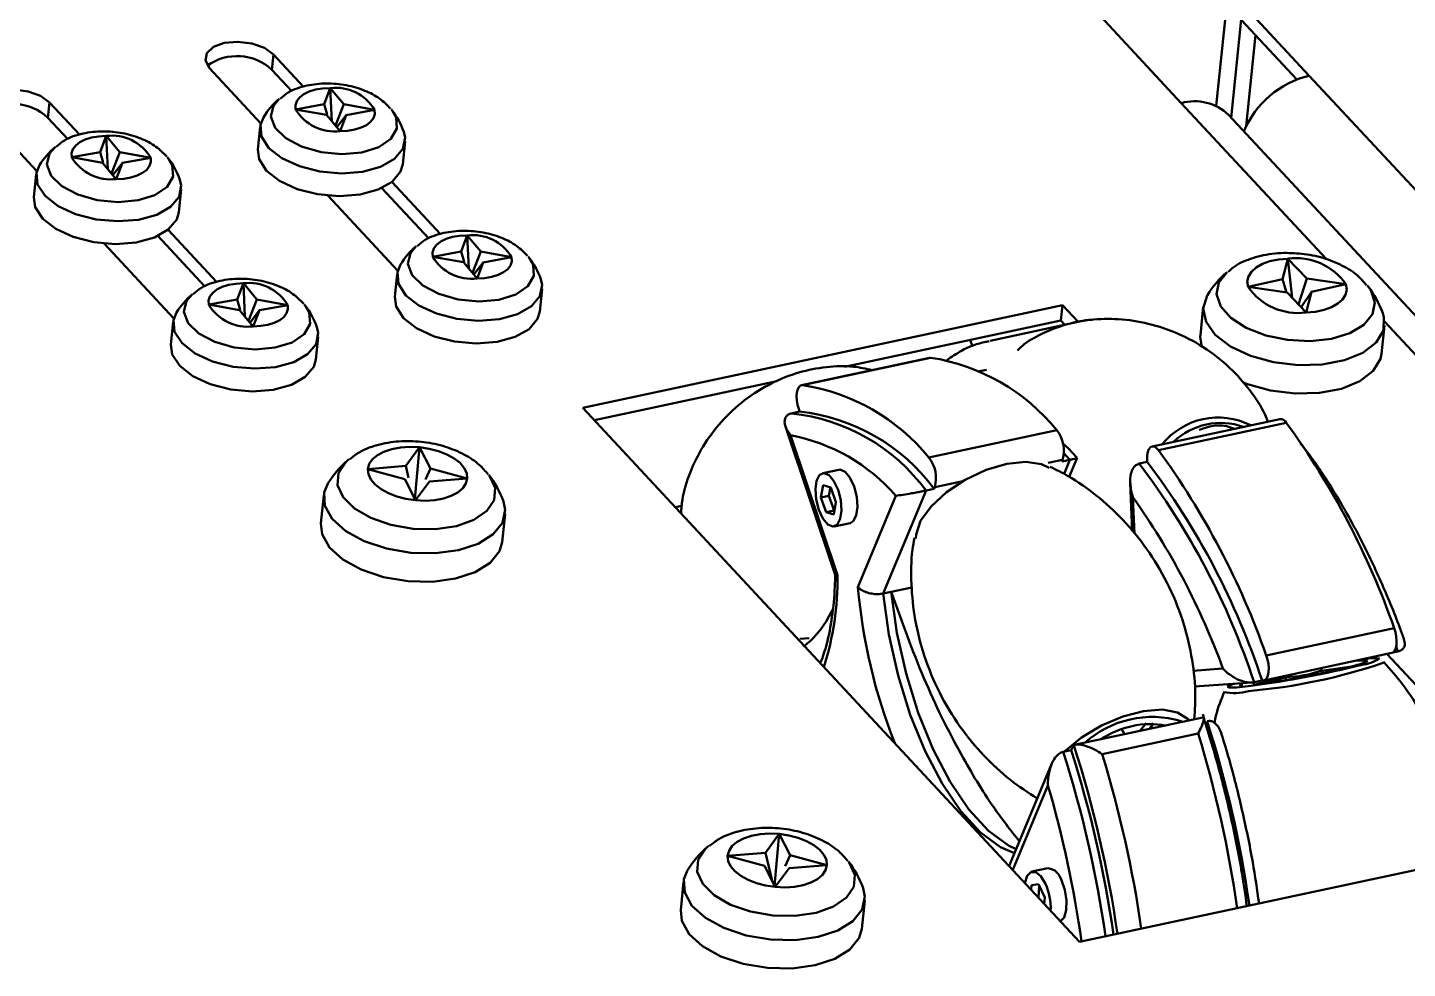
# Model space of a CAD drawing. Header units: millimetres. Extents: x 263 to 2983, y 441 to 2500.
# Drawn here: x 1960.1 to 2035.9, y 1698.8 to 1750.5 of the extents above; entities that cross this region are included whole.
import ezdxf

# ---------------------------------------------------------------- set-up
doc = ezdxf.new("R2010")
doc.units = ezdxf.units.MM
doc.header["$LTSCALE"] = 0.5
doc.layers.add('BOL', color=7, linetype='Continuous', lineweight=50)

msp = doc.modelspace()

# ---------------------------------------------------------------- linework, layer by layer
at = {"layer": 'BOL'}
for p, q in [((2030.48, 1747.9), (2025.576, 1753.175)), ((2029.802, 1747.694), (2025.489, 1752.333)), ((2018.55, 1751.671), (2023.454, 1746.396)), ((2025.946, 1751.842), (2025.37, 1746.236)), ((2026.185, 1745.593), (2026.74, 1750.988)), ((2027.534, 1750.134), (2027.019, 1745.123)), ((1973.586, 1749.065), (1973.5, 1748.223)), ((1973.586, 1749.065), (1975.241, 1747.285)), ((1972.891, 1745.281), (1970.073, 1748.312)), ((1973.5, 1748.223), (1974.595, 1747.045)), ((2072.815, 1702.363), (2030.48, 1747.9)), ((1976.365, 1746.336), (1976.704, 1747.22)), ((1976.704, 1747.22), (1976.793, 1745.395)), ((1976.704, 1747.22), (1977.449, 1746.329)), ((1961.291, 1746.432), (1961.205, 1745.59)), ((1961.291, 1746.432), (1962.946, 1744.652)), ((1974.808, 1746.05), (1976.365, 1746.336)), ((1976.365, 1746.336), (1976.53, 1745.765)), ((1977.449, 1746.329), (1976.989, 1745.16)), ((1977.449, 1746.329), (1979.142, 1746.023)), ((2023.454, 1746.396), (2031.429, 1737.818)), ((1960.596, 1742.649), (1957.779, 1745.68)), ((1961.205, 1745.59), (1962.3, 1744.412)), ((1976.501, 1745.744), (1974.808, 1746.05)), ((1977.245, 1744.854), (1976.501, 1745.744)), ((1977.584, 1745.737), (1977.07, 1745.063)), ((1977.584, 1745.737), (1977.245, 1744.854)), ((1979.142, 1746.023), (1977.584, 1745.737)), ((1980.101, 1745.994), (1980.048, 1746.058)), ((2068.373, 1700.215), (2026.037, 1745.752)), ((1972.857, 1745.099), (1972.729, 1743.85)), ((1964.071, 1743.703), (1964.409, 1744.587)), ((1964.409, 1744.587), (1964.498, 1742.762)), ((1964.409, 1744.587), (1965.154, 1743.696)), ((1980.687, 1743.032), (1980.815, 1744.281)), ((1962.513, 1743.418), (1964.071, 1743.703)), ((1964.206, 1743.112), (1962.513, 1743.418)), ((1964.071, 1743.703), (1964.235, 1743.133)), ((1964.95, 1742.221), (1964.206, 1743.112)), ((1965.154, 1743.696), (1964.694, 1742.527)), ((1965.154, 1743.696), (1966.847, 1743.39)), ((1966.847, 1743.39), (1965.289, 1743.105)), ((1967.806, 1743.361), (1967.754, 1743.426)), ((1960.562, 1742.466), (1960.434, 1741.218)), ((1965.289, 1743.105), (1964.775, 1742.431)), ((1965.289, 1743.105), (1964.95, 1742.221)), ((1968.392, 1740.4), (1968.52, 1741.648)), ((1979.538, 1741.728), (1982.121, 1738.949)), ((1980.094, 1742.065), (1982.767, 1739.189)), ((1980.417, 1737.186), (1976.581, 1741.313)), ((1967.799, 1739.432), (1970.472, 1736.556)), ((1968.123, 1734.553), (1964.286, 1738.68)), ((1967.243, 1739.095), (1969.826, 1736.317)), ((1983.892, 1738.24), (1984.23, 1739.124)), ((1984.23, 1739.124), (1984.319, 1737.3)), ((1984.23, 1739.124), (1984.975, 1738.234)), ((1982.334, 1737.955), (1983.892, 1738.24)), ((1984.027, 1737.649), (1982.334, 1737.955)), ((1983.892, 1738.24), (1984.056, 1737.67)), ((1984.975, 1738.234), (1984.515, 1737.065)), ((1984.975, 1738.234), (1986.668, 1737.927)), ((1986.668, 1737.927), (1985.11, 1737.642)), ((1987.627, 1737.899), (1987.575, 1737.963)), ((2029.013, 1736.72), (2029.312, 1737.845)), ((2029.312, 1737.845), (2029.542, 1735.687)), ((2029.312, 1737.845), (2030.355, 1736.755)), ((1984.772, 1736.758), (1984.027, 1737.649)), ((1985.11, 1737.642), (1984.596, 1736.968)), ((1985.11, 1737.642), (1984.772, 1736.758)), ((1971.597, 1735.608), (1971.936, 1736.492)), ((1971.936, 1736.492), (1972.024, 1734.667)), ((1971.936, 1736.492), (1972.68, 1735.601)), ((1980.383, 1737.003), (1980.255, 1735.755)), ((2027.124, 1736.299), (2029.013, 1736.72)), ((2029.261, 1735.982), (2027.124, 1736.299)), ((2029.013, 1736.72), (2029.238, 1735.985)), ((2030.355, 1736.755), (2029.887, 1735.326)), ((2030.355, 1736.755), (2032.492, 1736.437)), ((2032.492, 1736.437), (2030.603, 1736.016)), ((2033.715, 1736.315), (2033.664, 1736.379)), ((1970.039, 1735.322), (1971.597, 1735.608)), ((1971.597, 1735.608), (1971.761, 1735.037)), ((1972.68, 1735.601), (1972.221, 1734.432)), ((1972.68, 1735.601), (1974.373, 1735.295)), ((1988.213, 1734.937), (1988.342, 1736.185)), ((2030.304, 1734.891), (2029.261, 1735.982)), ((2030.603, 1736.016), (2030.032, 1735.175)), ((2030.603, 1736.016), (2030.304, 1734.891)), ((1971.732, 1735.016), (1970.039, 1735.322)), ((1972.477, 1734.125), (1971.732, 1735.016)), ((1972.815, 1735.009), (1972.301, 1734.335)), ((1972.815, 1735.009), (1972.477, 1734.125)), ((1974.373, 1735.295), (1972.815, 1735.009)), ((1975.332, 1735.266), (1975.28, 1735.33)), ((1990.583, 1729.65), (2016.929, 1735.291)), ((2016.843, 1734.45), (2016.929, 1735.291)), ((2016.929, 1735.291), (2017.789, 1734.367)), ((2024.661, 1735.196), (2024.5, 1733.636)), ((1968.089, 1734.371), (1967.96, 1733.122)), ((2004.948, 1731.903), (2016.843, 1734.45)), ((2012.946, 1733.33), (2018.216, 1734.458)), ((2016.843, 1734.45), (2017.064, 1734.211)), ((2034.448, 1732.613), (2034.608, 1734.173)), ((2034.614, 1734.392), (2051.217, 1716.533)), ((1975.918, 1732.304), (1976.047, 1733.553)), ((2011.989, 1733.023), (2011.849, 1733.38)), ((2009.62, 1732.4), (2002.595, 1730.896)), ((2009.675, 1732.404), (2002.649, 1730.9)), ((2009.62, 1732.4), (2009.675, 1732.404)), ((1991.221, 1728.963), (2001.23, 1731.107)), ((2005.689, 1731.559), (2004.974, 1731.405)), ((2012.362, 1731.671), (2012.76, 1731.74)), ((2012.392, 1731.661), (2012.76, 1731.74)), ((2017.865, 1700.304), (1990.583, 1729.65)), ((2002.44, 1729.585), (2002.489, 1729.439)), ((2002.05, 1729.345), (2002.489, 1729.439)), ((2028.869, 1729.033), (2021.844, 1727.529)), ((2029.219, 1728.833), (2022.193, 1727.328)), ((2001.713, 1728.622), (2004.445, 1720.474)), ((2001.988, 1728.14), (2004.568, 1720.446)), ((2009.587, 1726.912), (2016.612, 1728.417)), ((1980.852, 1726.454), (1981.618, 1727.481)), ((1981.618, 1727.481), (1981.359, 1724.639)), ((1981.618, 1727.481), (1982.216, 1726.324)), ((1977.738, 1726.825), (1977.67, 1726.768)), ((1978.779, 1726.285), (1980.852, 1726.454)), ((1980.852, 1726.454), (1981.009, 1725.794)), ((2016.935, 1726.796), (2016.149, 1726.628)), ((2016.896, 1726.701), (2016.935, 1726.796)), ((2017.335, 1726.795), (2016.896, 1726.701)), ((2017.335, 1726.795), (2017.005, 1727.159)), ((2017.011, 1726.017), (2017.335, 1726.795)), ((2017.298, 1725.859), (2017.73, 1726.898)), ((2021.143, 1726.581), (2021.582, 1726.675)), ((2021.582, 1726.675), (2021.576, 1726.825)), ((1980.797, 1725.726), (1978.779, 1726.285)), ((1981.395, 1724.57), (1980.797, 1725.726)), ((1982.216, 1726.324), (1981.938, 1725.716)), ((1984.234, 1725.766), (1982.16, 1725.596)), ((1982.216, 1726.324), (1984.234, 1725.766)), ((2004.637, 1726.248), (2003.759, 1726.06)), ((1982.16, 1725.596), (1981.395, 1724.57)), ((2003.787, 1725.399), (2003.66, 1724.715)), ((2004.2, 1725.277), (2003.787, 1725.399)), ((2004.187, 1725.281), (2004.099, 1724.809)), ((2004.486, 1724.471), (2004.2, 1725.277)), ((2009.431, 1725.102), (2007.074, 1719.446)), ((2009.431, 1725.102), (2009.87, 1725.196)), ((2009.87, 1725.196), (2009.91, 1725.292)), ((2011.457, 1725.623), (2009.91, 1725.292)), ((2020.649, 1725.534), (2020.753, 1722.866)), ((1976.36, 1724.853), (1976.199, 1723.293)), ((1996.018, 1724.269), (1995.657, 1724.192)), ((2004.099, 1724.809), (2003.66, 1724.715)), ((2003.66, 1724.715), (2003.946, 1723.909)), ((2004.099, 1724.809), (2004.385, 1724.003)), ((2004.359, 1723.787), (2004.486, 1724.471)), ((2005.691, 1719.801), (2007.779, 1724.811)), ((2020.795, 1724.742), (2020.874, 1722.718)), ((1986.147, 1722.27), (1986.307, 1723.83)), ((2004.385, 1724.003), (2003.946, 1723.909)), ((2003.946, 1723.909), (2004.359, 1723.787)), ((2004.385, 1724.003), (2004.398, 1723.999)), ((2004.387, 1723.126), (2005.265, 1723.314)), ((2007.513, 1719.54), (2008.649, 1719.783)), ((2007.074, 1719.446), (2007.513, 1719.54)), ((2028.12, 1716.04), (2035.145, 1717.545)), ((2002.508, 1716.951), (2003.009, 1716.997)), ((2027.984, 1714.674), (2035.01, 1716.179)), ((2034.025, 1715.968), (2034.096, 1715.891)), ((2034.75, 1716.123), (2044.212, 1705.946)), ((2035.351, 1716.264), (2035.073, 1716.204)), ((2035.351, 1716.264), (2035.254, 1716.539)), ((2024.093, 1715.204), (2025.741, 1715.32)), ((2031.179, 1715.075), (2031.128, 1715.347)), ((2031.179, 1715.075), (2031.153, 1715.214)), ((2024.187, 1714.334), (2027.326, 1714.555)), ((2027.373, 1714.441), (2027.723, 1714.483)), ((2027.448, 1714.571), (2027.887, 1714.665)), ((2027.957, 1714.67), (2027.887, 1714.665)), ((2029.172, 1714.929), (2029.212, 1714.71)), ((2029.187, 1714.849), (2029.212, 1714.71)), ((2024.644, 1712.635), (2017.666, 1711.14)), ((2020.336, 1711.712), (2020.159, 1712.05)), ((2021.722, 1712.009), (2021.924, 1712.32)), ((2023.506, 1712.391), (2023.439, 1712.435)), ((2024.381, 1711.75), (2019.112, 1710.622)), ((2016.965, 1710.744), (2017.404, 1710.838)), ((2017.444, 1710.934), (2017.404, 1710.838)), ((2016.329, 1710.064), (2014.06, 1704.617)), ((2016.128, 1708.901), (2014.192, 1704.255)), ((2000.609, 1705.204), (2001.374, 1706.231)), ((2001.374, 1706.231), (2001.116, 1703.388)), ((2001.374, 1706.231), (2001.972, 1705.074)), ((1997.495, 1705.574), (1997.426, 1705.518)), ((2044.212, 1705.946), (2017.865, 1700.304)), ((1998.536, 1705.035), (2000.609, 1705.204)), ((2000.553, 1704.476), (1998.536, 1705.035)), ((2001.152, 1703.319), (2000.553, 1704.476)), ((2000.609, 1705.204), (2000.974, 1703.662)), ((2001.972, 1705.074), (2001.694, 1704.466)), ((2003.99, 1704.515), (2001.917, 1704.346)), ((2001.972, 1705.074), (2003.99, 1704.515)), ((2019.072, 1704.468), (2019.067, 1704.467)), ((2001.917, 1704.346), (2001.152, 1703.319)), ((2016.127, 1704.349), (2015.249, 1704.161)), ((1996.116, 1703.603), (1995.956, 1702.042)), ((2015.222, 1703.422), (2015.206, 1703.164)), ((2015.609, 1703.47), (2015.222, 1703.422)), ((2015.95, 1702.743), (2015.609, 1703.47)), ((2015.652, 1703.377), (2015.615, 1702.74)), ((2005.903, 1701.02), (2006.063, 1702.58)), ((2015.615, 1702.74), (2015.603, 1702.737)), ((2015.615, 1702.74), (2015.629, 1702.71)), ((2015.929, 1702.387), (2015.95, 1702.743))]:
    msp.add_line(p, q, dxfattribs=at)
at = {"layer": 'BOL', "flags": 128}
for points in [[(1970.073, 1748.312), (1969.847, 1748.728), (1969.923, 1749.138), (1970.289, 1749.479), (1970.889, 1749.7), (1971.633, 1749.767), (1972.407, 1749.67), (1973.093, 1749.423), (1973.586, 1749.065)], [(1957.779, 1745.68), (1957.552, 1746.095), (1957.628, 1746.505), (1957.994, 1746.847), (1958.594, 1747.068), (1959.338, 1747.135), (1960.112, 1747.037), (1960.798, 1746.79), (1961.291, 1746.432)], [(1976.704, 1747.22), (1976.287, 1747.2), (1975.896, 1747.135), (1975.546, 1747.028), (1975.251, 1746.883), (1975.023, 1746.705), (1974.869, 1746.502), (1974.797, 1746.281), (1974.808, 1746.05)], [(1973.906, 1746.631), (1973.583, 1746.253), (1973.442, 1745.653), (1973.677, 1745.034), (1974.263, 1744.463), (1975.137, 1744.002), (1976.204, 1743.7), (1977.348, 1743.591)], [(1973.035, 1745.611), (1972.871, 1745.195), (1972.93, 1744.554), (1973.336, 1743.924), (1974.053, 1743.363), (1975.017, 1742.92), (1976.143, 1742.634), (1977.33, 1742.531)], [(1977.245, 1744.854), (1977.663, 1744.874), (1978.054, 1744.938), (1978.403, 1745.045), (1978.698, 1745.19), (1978.927, 1745.368), (1979.08, 1745.571), (1979.153, 1745.792), (1979.142, 1746.023)], [(1977.348, 1743.591), (1978.445, 1743.686), (1979.377, 1743.975), (1980.042, 1744.426), (1980.369, 1744.992), (1980.321, 1745.609), (1980.101, 1745.994)], [(1977.33, 1742.531), (1978.474, 1742.619), (1979.472, 1742.892), (1980.236, 1743.324), (1980.698, 1743.878), (1980.816, 1744.503), (1980.745, 1744.819)], [(1961.611, 1743.998), (1961.288, 1743.62), (1961.147, 1743.02), (1961.382, 1742.402), (1961.969, 1741.831), (1962.842, 1741.369), (1963.909, 1741.068), (1965.053, 1740.958)], [(1964.409, 1744.587), (1963.992, 1744.567), (1963.601, 1744.502), (1963.251, 1744.395), (1962.956, 1744.25), (1962.728, 1744.073), (1962.575, 1743.869), (1962.502, 1743.648), (1962.513, 1743.418)], [(1964.95, 1742.221), (1965.368, 1742.241), (1965.759, 1742.306), (1966.109, 1742.413), (1966.403, 1742.558), (1966.632, 1742.735), (1966.785, 1742.938), (1966.858, 1743.16), (1966.847, 1743.39)], [(1965.053, 1740.958), (1966.15, 1741.053), (1967.082, 1741.342), (1967.747, 1741.794), (1968.074, 1742.359), (1968.026, 1742.977), (1967.806, 1743.361)], [(1972.729, 1743.85), (1972.802, 1743.305), (1973.207, 1742.676), (1973.924, 1742.115), (1974.888, 1741.672), (1976.014, 1741.386), (1977.202, 1741.282)], [(1960.741, 1742.979), (1960.576, 1742.562), (1960.635, 1741.921), (1961.041, 1741.292), (1961.758, 1740.731), (1962.722, 1740.287), (1963.848, 1740.001), (1965.035, 1739.898)], [(1977.202, 1741.282), (1978.345, 1741.371), (1979.343, 1741.643), (1980.107, 1742.076), (1980.569, 1742.629), (1980.687, 1743.032)], [(1965.035, 1739.898), (1966.179, 1739.987), (1967.177, 1740.259), (1967.941, 1740.691), (1968.403, 1741.245), (1968.522, 1741.871), (1968.45, 1742.186)], [(1960.434, 1741.218), (1960.507, 1740.673), (1960.913, 1740.043), (1961.629, 1739.482), (1962.593, 1739.039), (1963.719, 1738.753), (1964.907, 1738.65)], [(1964.907, 1738.65), (1966.05, 1738.738), (1967.049, 1739.011), (1967.812, 1739.443), (1968.274, 1739.996), (1968.392, 1740.4)], [(1984.23, 1739.124), (1983.813, 1739.104), (1983.422, 1739.039), (1983.072, 1738.933), (1982.778, 1738.788), (1982.549, 1738.61), (1982.396, 1738.407), (1982.323, 1738.186), (1982.334, 1737.955)], [(1981.432, 1738.536), (1981.11, 1738.157), (1980.968, 1737.558), (1981.203, 1736.939), (1981.79, 1736.368), (1982.663, 1735.907), (1983.73, 1735.605), (1984.874, 1735.496)], [(1984.772, 1736.758), (1985.189, 1736.778), (1985.58, 1736.843), (1985.93, 1736.95), (1986.224, 1737.095), (1986.453, 1737.273), (1986.606, 1737.476), (1986.679, 1737.697), (1986.668, 1737.927)], [(1984.874, 1735.496), (1985.972, 1735.591), (1986.903, 1735.88), (1987.568, 1736.331), (1987.895, 1736.896), (1987.847, 1737.514), (1987.627, 1737.899)], [(2029.312, 1737.845), (2028.798, 1737.804), (2028.322, 1737.707), (2027.904, 1737.558), (2027.559, 1737.364), (2027.3, 1737.131), (2027.138, 1736.87), (2027.079, 1736.589), (2027.124, 1736.299)], [(1980.562, 1737.516), (1980.398, 1737.099), (1980.456, 1736.458), (1980.862, 1735.829), (1981.579, 1735.268), (1982.543, 1734.825), (1983.669, 1734.539), (1984.856, 1734.435)], [(2025.971, 1737.111), (2025.518, 1736.544), (2025.391, 1735.893), (2025.616, 1735.223), (2026.175, 1734.589), (2027.022, 1734.043), (2028.089, 1733.628), (2029.289, 1733.378), (2030.526, 1733.314), (2031.698, 1733.44), (2032.712, 1733.747), (2033.484, 1734.209), (2033.953, 1734.79), (2034.08, 1735.441), (2033.855, 1736.111), (2033.715, 1736.315)], [(1971.936, 1736.492), (1971.518, 1736.471), (1971.127, 1736.407), (1970.777, 1736.3), (1970.483, 1736.155), (1970.254, 1735.977), (1970.101, 1735.774), (1970.028, 1735.553), (1970.039, 1735.322)], [(1984.856, 1734.435), (1986, 1734.524), (1986.998, 1734.796), (1987.762, 1735.229), (1988.224, 1735.782), (1988.343, 1736.408), (1988.271, 1736.723)], [(2030.304, 1734.891), (2030.818, 1734.933), (2031.293, 1735.03), (2031.711, 1735.178), (2032.056, 1735.373), (2032.315, 1735.605), (2032.477, 1735.867), (2032.537, 1736.148), (2032.492, 1736.437)], [(1969.137, 1735.903), (1968.815, 1735.525), (1968.673, 1734.925), (1968.908, 1734.306), (1969.495, 1733.735), (1970.369, 1733.274), (1971.435, 1732.972), (1972.579, 1732.863)], [(1980.255, 1735.755), (1980.328, 1735.21), (1980.734, 1734.581), (1981.45, 1734.02), (1982.415, 1733.576), (1983.54, 1733.29), (1984.728, 1733.187)], [(2024.884, 1735.837), (2024.869, 1735.813), (2024.655, 1735.109), (2024.81, 1734.375), (2025.322, 1733.663), (2026.155, 1733.027), (2027.245, 1732.514), (2028.513, 1732.162), (2029.864, 1731.997), (2031.198, 1732.031), (2032.416, 1732.262), (2033.428, 1732.673), (2034.158, 1733.233), (2034.553, 1733.901), (2034.583, 1734.627), (2034.521, 1734.846)], [(1968.267, 1734.883), (1968.103, 1734.467), (1968.161, 1733.825), (1968.567, 1733.196), (1969.284, 1732.635), (1970.248, 1732.192), (1971.374, 1731.906), (1972.561, 1731.803)], [(1972.477, 1734.125), (1972.894, 1734.146), (1973.285, 1734.21), (1973.635, 1734.317), (1973.93, 1734.462), (1974.158, 1734.64), (1974.311, 1734.843), (1974.384, 1735.064), (1974.373, 1735.295)], [(1972.579, 1732.863), (1973.677, 1732.958), (1974.608, 1733.247), (1975.273, 1733.698), (1975.6, 1734.263), (1975.552, 1734.881), (1975.332, 1735.266)], [(1984.728, 1733.187), (1985.872, 1733.276), (1986.87, 1733.548), (1987.634, 1733.98), (1988.095, 1734.534), (1988.213, 1734.937)], [(1972.561, 1731.803), (1973.705, 1731.891), (1974.703, 1732.164), (1975.467, 1732.596), (1975.929, 1733.149), (1976.048, 1733.775), (1975.977, 1734.091)], [(2024.5, 1733.636), (2024.494, 1733.549), (2024.578, 1732.99)], [(1967.96, 1733.122), (1968.033, 1732.577), (1968.439, 1731.948), (1969.156, 1731.387), (1970.12, 1730.944), (1971.246, 1730.658), (1972.433, 1730.554)], [(2026.85, 1731.044), (2027.085, 1730.953), (2028.353, 1730.601), (2029.704, 1730.436), (2031.038, 1730.471), (2032.256, 1730.702), (2033.268, 1731.113), (2033.998, 1731.673), (2034.393, 1732.34), (2034.448, 1732.613)], [(1972.433, 1730.554), (1973.577, 1730.643), (1974.575, 1730.915), (1975.339, 1731.347), (1975.801, 1731.901), (1975.918, 1732.304)], [(2002.649, 1730.9), (2002.545, 1730.878), (2002.455, 1730.799), (2002.387, 1730.669), (2002.343, 1730.495), (2002.326, 1730.286), (2002.337, 1730.056), (2002.376, 1729.818), (2002.44, 1729.585)], [(1981.618, 1727.481), (1981.083, 1727.504), (1980.566, 1727.47), (1980.084, 1727.38), (1979.657, 1727.239), (1979.301, 1727.05), (1979.029, 1726.823), (1978.853, 1726.564), (1978.779, 1726.285)], [(1984.234, 1725.766), (1984.203, 1726.055), (1984.069, 1726.342), (1983.836, 1726.618), (1983.514, 1726.871), (1983.114, 1727.092), (1982.653, 1727.271), (1982.148, 1727.403), (1981.618, 1727.481)], [(2022.193, 1727.328), (2022.079, 1727.45), (2021.963, 1727.519), (2021.853, 1727.53), (2021.754, 1727.484), (2021.673, 1727.384), (2021.614, 1727.234), (2021.581, 1727.044), (2021.576, 1726.825)], [(1977.67, 1726.768), (1977.556, 1726.664), (1977.16, 1726.064), (1977.109, 1725.404), (1977.409, 1724.737), (1978.035, 1724.118), (1978.937, 1723.597), (1980.04, 1723.216), (1981.257, 1723.005)], [(2016.196, 1726.347), (2015.775, 1726.557), (2014.921, 1726.685), (2013.876, 1726.574), (2012.73, 1726.235), (2011.587, 1725.698), (2010.548, 1725.01), (2009.706, 1724.233), (2009.134, 1723.436), (2008.884, 1722.69), (2008.877, 1722.462)], [(1978.779, 1726.285), (1978.81, 1725.996), (1978.944, 1725.708), (1979.177, 1725.433), (1979.499, 1725.18), (1979.899, 1724.959), (1980.36, 1724.78), (1980.865, 1724.648), (1981.395, 1724.57)], [(1981.257, 1723.005), (1982.488, 1722.982), (1983.634, 1723.149), (1984.601, 1723.493), (1985.312, 1723.984), (1985.709, 1724.584), (1985.759, 1725.244), (1985.459, 1725.911), (1985.414, 1725.972)], [(1981.395, 1724.57), (1981.929, 1724.547), (1982.447, 1724.581), (1982.929, 1724.671), (1983.356, 1724.812), (1983.712, 1725), (1983.983, 1725.228), (1984.16, 1725.486), (1984.234, 1725.766)], [(2003.544, 1724.043), (2003.77, 1723.562), (2004.042, 1723.238), (2004.318, 1723.12), (2004.558, 1723.226), (2004.723, 1723.541), (2004.79, 1724.016), (2004.747, 1724.578), (2004.602, 1725.143), (2004.376, 1725.624), (2004.104, 1725.948), (2003.827, 1726.066), (2003.588, 1725.96), (2003.423, 1725.645), (2003.356, 1725.171), (2003.399, 1724.608), (2003.544, 1724.043)], [(2005.265, 1723.314), (2005.436, 1723.414), (2005.601, 1723.729), (2005.668, 1724.204), (2005.625, 1724.766), (2005.48, 1725.331), (2005.254, 1725.812), (2004.982, 1726.136), (2004.706, 1726.254), (2004.637, 1726.248)], [(1976.582, 1725.494), (1976.382, 1724.996), (1976.419, 1724.266), (1976.821, 1723.541), (1977.557, 1722.875), (1978.574, 1722.318), (1979.795, 1721.911), (1981.13, 1721.685)], [(1981.13, 1721.685), (1982.481, 1721.655), (1983.746, 1721.825), (1984.832, 1722.182), (1985.659, 1722.698), (1986.165, 1723.337), (1986.313, 1724.05), (1986.219, 1724.503)], [(1976.199, 1723.293), (1976.259, 1722.705), (1976.66, 1721.98), (1977.397, 1721.314), (1978.413, 1720.758), (1979.635, 1720.351), (1980.97, 1720.124)], [(1980.97, 1720.124), (1982.32, 1720.095), (1983.586, 1720.265), (1984.672, 1720.621), (1985.499, 1721.138), (1986.005, 1721.776), (1986.147, 1722.27)], [(2007.074, 1719.446), (2007.392, 1717.192), (2007.895, 1714.948), (2008.566, 1712.788), (2009.383, 1710.783), (2010.32, 1708.998), (2011.345, 1707.492), (2012.425, 1706.315), (2013.525, 1705.504), (2014.29, 1705.169)], [(2007.513, 1719.54), (2007.831, 1717.286), (2008.334, 1715.042), (2009.005, 1712.882), (2009.822, 1710.877), (2010.759, 1709.092), (2011.784, 1707.586), (2012.864, 1706.409), (2013.964, 1705.598), (2014.383, 1705.392)], [(2035.145, 1717.545), (2035.215, 1717.316), (2035.26, 1717.078), (2035.278, 1716.845), (2035.268, 1716.629), (2035.231, 1716.445), (2035.168, 1716.303), (2035.084, 1716.211), (2035.01, 1716.179)], [(2027.957, 1714.67), (2028.058, 1714.707), (2028.143, 1714.799), (2028.205, 1714.941), (2028.243, 1715.125), (2028.253, 1715.34), (2028.234, 1715.574), (2028.189, 1715.812), (2028.12, 1716.04)], [(2032.778, 1715.43), (2032.053, 1715.334), (2031.157, 1715.193)], [(2025.988, 1714.323), (2026.073, 1714.275), (2026.133, 1714.272)], [(2026.133, 1714.272), (2026.51, 1714.289), (2027.271, 1714.373)], [(2026.641, 1714.441), (2026.692, 1714.403), (2026.77, 1714.398)], [(2023.874, 1712.47), (2023.822, 1712.534), (2023.251, 1712.907), (2022.415, 1713.063), (2021.383, 1712.989), (2020.237, 1712.692), (2019.071, 1712.195), (2017.979, 1711.539), (2017.05, 1710.776), (2017.031, 1710.758)], [(2021.169, 1711.891), (2021.299, 1712.038), (2021.517, 1712.329)], [(2016.137, 1709.603), (2015.961, 1709.184), (2015.956, 1709.168)], [(2001.374, 1706.231), (2000.84, 1706.254), (2000.322, 1706.219), (1999.84, 1706.13), (1999.413, 1705.988), (1999.057, 1705.8), (1998.786, 1705.572), (1998.61, 1705.314), (1998.536, 1705.035)], [(2003.99, 1704.515), (2003.959, 1704.804), (2003.825, 1705.092), (2003.592, 1705.368), (2003.27, 1705.621), (2002.87, 1705.841), (2002.409, 1706.021), (2001.904, 1706.152), (2001.374, 1706.231)], [(1997.426, 1705.518), (1997.313, 1705.413), (1996.916, 1704.813), (1996.866, 1704.153), (1997.166, 1703.487), (1997.792, 1702.868), (1998.693, 1702.347), (1999.797, 1701.965), (2001.014, 1701.755)], [(1998.536, 1705.035), (1998.566, 1704.746), (1998.701, 1704.458), (1998.933, 1704.182), (1999.256, 1703.929), (1999.655, 1703.709), (2000.116, 1703.529), (2000.622, 1703.398), (2001.152, 1703.319)], [(2001.014, 1701.755), (2002.245, 1701.732), (2003.39, 1701.899), (2004.358, 1702.242), (2005.069, 1702.734), (2005.465, 1703.334), (2005.516, 1703.994), (2005.216, 1704.66), (2005.17, 1704.722)], [(2001.152, 1703.319), (2001.686, 1703.296), (2002.204, 1703.33), (2002.685, 1703.42), (2003.113, 1703.562), (2003.469, 1703.75), (2003.74, 1703.978), (2003.916, 1704.236), (2003.99, 1704.515)], [(1996.339, 1704.243), (1996.138, 1703.746), (1996.175, 1703.015), (1996.577, 1702.29), (1997.314, 1701.624), (1998.33, 1701.068), (1999.551, 1700.661), (2000.887, 1700.434)], [(2015.987, 1703.501), (2015.733, 1703.911), (2015.454, 1704.136), (2015.191, 1704.142), (2014.984, 1703.927), (2014.867, 1703.529)], [(2000.887, 1700.434), (2002.237, 1700.405), (2003.502, 1700.575), (2004.589, 1700.931), (2005.415, 1701.448), (2005.921, 1702.086), (2006.069, 1702.799), (2005.976, 1703.253)], [(2016.814, 1701.435), (2017.02, 1701.649), (2017.138, 1702.052), (2017.15, 1702.581), (2017.054, 1703.156), (2016.865, 1703.689)], [(1995.956, 1702.042), (1996.015, 1701.455), (1996.417, 1700.73), (1997.153, 1700.064), (1998.17, 1699.507), (1999.391, 1699.1), (2000.726, 1698.874)], [(2000.726, 1698.874), (2002.077, 1698.845), (2003.342, 1699.014), (2004.428, 1699.371), (2005.255, 1699.887), (2005.761, 1700.526), (2005.903, 1701.02)]]:
    msp.add_lwpolyline(points, dxfattribs=at)
at = {"layer": 'BOL'}
for centre, radius, start, end in [((1971.589, 1746.185), 2.793, 46.83329, 125.64965), ((2031.694, 1742.844), 5.199, 103.49998, 157.49055), ((1977.013, 1744.768), 2.471, 30.52018, 97.17339), ((1959.294, 1743.553), 2.793, 46.83316, 125.64979), ((1976.7, 1743.364), 4.299, 130.54445, 148.48304), ((2024.184, 1743.818), 2.679, 46.21757, 105.80115), ((1976.937, 1747.305), 2.471, 210.52062, 277.17295), ((1976.7, 1743.364), 4.299, 19.77755, 37.71613), ((1964.405, 1740.732), 4.299, 130.54445, 148.48304), ((1964.718, 1742.135), 2.471, 30.52044, 97.17314), ((1964.642, 1744.673), 2.471, 210.52062, 277.17295), ((1964.405, 1740.732), 4.299, 19.77755, 37.71613), ((1984.539, 1736.672), 2.471, 30.52077, 97.17218), ((1984.226, 1735.269), 4.299, 130.54445, 148.48304), ((1984.463, 1739.21), 2.471, 210.52121, 277.17174), ((1984.226, 1735.269), 4.299, 19.77755, 37.71613), ((2029.763, 1734.57), 3.307, 34.38913, 97.84523), ((2029.464, 1733.028), 5.373, 130.54445, 148.48304), ((1972.244, 1734.04), 2.471, 30.52103, 97.17193), ((2029.852, 1738.166), 3.306, 214.38842, 277.84647), ((2029.464, 1733.028), 5.373, 19.77755, 37.71613), ((1971.931, 1732.636), 4.299, 130.54445, 148.48304), ((1972.168, 1736.577), 2.471, 210.52121, 277.17174), ((1971.931, 1732.636), 4.299, 19.77755, 37.71613), ((2007.991, 1721.446), 11.087, 38.95636, 81.26431), ((2000.965, 1719.941), 11.087, 38.95636, 81.26431), ((2000.933, 1718.86), 10.544, 36.29909, 83.92167), ((2001.372, 1718.954), 10.544, 36.29909, 83.92167), ((2025.479, 1725.154), 3.961, 63.19129, 140.98134), ((2025.618, 1725.071), 3.748, 70.51932, 133.65331), ((2028.896, 1728.675), 0.359, 26.06869, 94.34847), ((1993.908, 1703.095), 43.695, 19.31051, 36.08783), ((2000.127, 1718.2), 10.113, 40.82756, 79.39356), ((2015.197, 1727.292), 1.808, 344.07744, 38.4694), ((1986.883, 1701.591), 43.695, 19.31051, 36.08783), ((1981.163, 1722.685), 5.373, 130.54445, 148.48304), ((2008.172, 1725.788), 1.808, 344.07744, 38.4694), ((1988.258, 1701.657), 41.263, 18.23925, 37.15908), ((1988.697, 1701.751), 41.263, 18.23925, 37.15908), ((1981.163, 1722.685), 5.373, 19.77755, 37.71613), ((1988.138, 1701.587), 40.033, 20.06143, 35.33701), ((1988.523, 1720.24), 16.046, 342.47171, 0.73741), ((2035.795, 1722.386), 30.215, 184.9095, 201.69989), ((2032.998, 1718.065), 2.572, 278.12847, 301.2707), ((2033.97, 1712.908), 2.981, 83.00902, 101.06001), ((2024.518, 1745.028), 31.054, 274.85507, 288.99644), ((2019.39, 1773.003), 59.157, 277.65551, 283.66099), ((2021.228, 1763.112), 49.061, 277.60761, 283.7567), ((2029.056, 1721.034), 6.186, 271.2138, 289.81865), ((2033.347, 1713.317), 2.45, 82.1942, 103.01494), ((2032.804, 1716.928), 1.472, 273.51356, 306.48345), ((2026.665, 1713.251), 1.268, 102.36841, 122.29318), ((2035.71, 1682.288), 33.187, 101.32914, 104.15814), ((2026.331, 1717.017), 3.043, 259.62615, 285.55208), ((2021.861, 1707.113), 5.55, 73.47961, 131.8905), ((2021.766, 1707.447), 4.824, 80.00808, 124.16455), ((1965.942, 1693.603), 61.864, 8.08225, 17.72391), ((1961.807, 1692.719), 65.405, 8.29802, 16.91584), ((1958.038, 1691.911), 61.864, 8.08225, 17.72391), ((1958.477, 1692.005), 61.864, 8.08225, 17.72391), ((2017.811, 1710.797), 0.392, 130.35237, 159.52358), ((1957.612, 1691.819), 62.968, 8.15292, 17.82558), ((1956.537, 1691.591), 65.405, 8.29802, 16.91584), ((1958.766, 1692.07), 59.78, 7.93893, 16.35219), ((2000.919, 1701.434), 5.373, 130.54445, 148.48304), ((2000.919, 1701.434), 5.373, 19.77755, 37.71613), ((2016.045, 1703.515), 0.838, 11.99274, 84.38034), ((2013.099, 1702.17), 3.18, 357.20573, 24.74851)]:
    msp.add_arc(centre, radius, start, end, dxfattribs=at)
for points, knots in [([(1980.024, 1746.089), (1979.834, 1746.28), (1979.432, 1746.683), (1978.599, 1747.114), (1977.598, 1747.409), (1976.492, 1747.51), (1975.393, 1747.384), (1974.515, 1747.101), (1974.096, 1746.753), (1973.951, 1746.632)], [0, 0, 0, 0, 0.127753, 0.270633, 0.425285, 0.581015, 0.74064, 0.910037, 1, 1, 1, 1]), ([(1967.729, 1743.456), (1967.539, 1743.647), (1967.137, 1744.05), (1966.304, 1744.482), (1965.303, 1744.776), (1964.197, 1744.878), (1963.098, 1744.751), (1962.22, 1744.468), (1961.801, 1744.12), (1961.656, 1743.999)], [0, 0, 0, 0, 0.127753, 0.270633, 0.425284, 0.581014, 0.74064, 0.910037, 1, 1, 1, 1]), ([(1987.55, 1737.994), (1987.36, 1738.184), (1986.958, 1738.588), (1986.125, 1739.019), (1985.125, 1739.314), (1984.018, 1739.415), (1982.919, 1739.288), (1982.041, 1739.005), (1981.622, 1738.657), (1981.477, 1738.536)], [0, 0, 0, 0, 0.127746, 0.270634, 0.425281, 0.581012, 0.740639, 0.910036, 1, 1, 1, 1]), ([(2029.087, 1738.161), (2028.864, 1738.149), (2028.222, 1738.114), (2027.268, 1737.872), (2026.462, 1737.527), (2026.12, 1737.205), (2026.031, 1737.122)], [0, 0, 0, 0, 0.193159, 0.5562282, 0.8841897, 1, 1, 1, 1]), ([(2033.621, 1736.393), (2033.496, 1736.544), (2033.164, 1736.943), (2032.409, 1737.435), (2031.391, 1737.872), (2030.24, 1738.137), (2029.461, 1738.153), (2029.087, 1738.161)], [0, 0, 0, 0, 0.124437, 0.3292, 0.554368, 0.785913, 1, 1, 1, 1]), ([(1975.255, 1735.361), (1975.065, 1735.551), (1974.663, 1735.955), (1973.83, 1736.386), (1972.83, 1736.681), (1971.723, 1736.782), (1970.624, 1736.655), (1969.746, 1736.372), (1969.327, 1736.024), (1969.182, 1735.904)], [0, 0, 0, 0, 0.127746, 0.270634, 0.42528, 0.581012, 0.740638, 0.910036, 1, 1, 1, 1]), ([(2028.211, 1728.892), (2028.188, 1728.957), (2027.985, 1729.514), (2027.346, 1730.48), (2026.266, 1731.776), (2024.892, 1732.892), (2023.319, 1733.759), (2021.673, 1734.314), (2020.033, 1734.563), (2018.467, 1734.527), (2017.029, 1734.247), (2015.782, 1733.74), (2014.933, 1733.267), (2014.544, 1732.885), (2014.463, 1732.806)], [0, 0, 0, 0, 0.012684, 0.109831, 0.209427, 0.320469, 0.428951, 0.533922, 0.634627, 0.730475, 0.820722, 0.904409, 0.980176, 1, 1, 1, 1]), ([(2018.216, 1734.458), (2018.218, 1734.458), (2018.331, 1734.482), (2018.447, 1734.483), (2018.561, 1734.484)], [0, 0, 0, 0, 0.0175328, 1, 1, 1, 1]), ([(2012.901, 1733.31), (2012.838, 1733.299), (2012.308, 1733.206), (2011.51, 1732.905), (2010.843, 1732.453), (2010.583, 1732.277)], [0, 0, 0, 0, 0.075698, 0.639965, 1, 1, 1, 1]), ([(2006.474, 1731.727), (2006.13, 1731.8), (2005.299, 1731.975), (2003.934, 1731.926), (2002.423, 1731.629), (2000.895, 1731.023), (1999.445, 1730.116), (1998.167, 1728.93), (1997.154, 1727.574), (1996.447, 1726.118), (1996.049, 1724.864), (1995.995, 1724.1), (1995.977, 1723.848)], [0, 0, 0, 0, 0.071091, 0.171593, 0.276271, 0.383752, 0.503453, 0.620807, 0.734691, 0.844154, 0.948531, 1, 1, 1, 1]), ([(2001.988, 1728.14), (2001.987, 1728.141), (2001.874, 1728.287), (2001.708, 1728.561), (2001.638, 1728.914), (2001.718, 1729.146), (2001.854, 1729.283), (2001.984, 1729.324), (2002.05, 1729.345)], [0, 0, 0, 0, 0.0029787, 0.3360635, 0.6172417, 0.7855837, 0.8923681, 1, 1, 1, 1]), ([(2024.438, 1728.433), (2024.614, 1728.499), (2025.11, 1728.685), (2025.795, 1728.705), (2026.231, 1728.552), (2026.379, 1728.5)], [0, 0, 0, 0, 0.267, 0.751509, 1, 1, 1, 1]), ([(1985.381, 1725.986), (1985.227, 1726.169), (1984.864, 1726.601), (1984.068, 1727.115), (1983.04, 1727.546), (1981.856, 1727.798), (1980.617, 1727.851), (1979.4, 1727.669), (1978.429, 1727.338), (1977.953, 1726.959), (1977.79, 1726.828)], [0, 0, 0, 0, 0.09073, 0.21381, 0.348957, 0.487509, 0.626637, 0.769415, 0.920653, 1, 1, 1, 1]), ([(2017.72, 1726.912), (2017.574, 1727.077), (2017.319, 1727.364), (2017.056, 1727.596), (2016.945, 1727.694)], [0, 0, 0, 0, 0.575172, 1, 1, 1, 1]), ([(2035.678, 1716.951), (2035.606, 1717.152), (2035.213, 1718.243), (2034.421, 1720.139), (2033.271, 1722.558), (2032.027, 1724.783), (2030.926, 1726.502), (2030.228, 1727.407), (2029.99, 1727.716)], [0, 0, 0, 0, 0.0473588, 0.2575733, 0.4680891, 0.678966, 0.8903191, 1, 1, 1, 1]), ([(2017.335, 1726.795), (2017.401, 1726.809), (2017.532, 1726.838), (2017.668, 1726.875), (2017.74, 1726.9), (2017.722, 1726.902), (2017.717, 1726.902)], [0, 0, 0, 0, 0.241889, 0.481887, 0.860233, 1, 1, 1, 1]), ([(2021.143, 1726.581), (2021.076, 1726.556), (2020.942, 1726.508), (2020.78, 1726.312), (2020.649, 1725.963), (2020.631, 1725.413), (2020.722, 1724.976), (2020.794, 1724.744), (2020.795, 1724.742)], [0, 0, 0, 0, 0.107628, 0.214422, 0.382768, 0.663946, 0.997013, 1, 1, 1, 1]), ([(2024.166, 1712.532), (2024.196, 1713.048), (2024.262, 1714.212), (2024.042, 1716.058), (2023.542, 1718.073), (2022.721, 1720.053), (2021.605, 1721.904), (2020.288, 1723.512), (2018.824, 1724.846), (2017.467, 1725.817), (2016.583, 1726.245), (2016.25, 1726.406)], [0, 0, 0, 0, 0.092765, 0.209072, 0.326998, 0.457263, 0.583286, 0.704604, 0.821172, 0.932725, 1, 1, 1, 1]), ([(2007.779, 1724.811), (2007.78, 1724.812), (2007.888, 1724.829), (2008.132, 1724.869), (2008.555, 1724.938), (2008.926, 1725.003), (2009.208, 1725.056), (2009.356, 1725.087), (2009.431, 1725.102)], [0, 0, 0, 0, 0.002968, 0.336058, 0.617231, 0.78558, 0.892369, 1, 1, 1, 1]), ([(2008.799, 1722.505), (2008.759, 1722.289), (2008.605, 1721.464), (2008.596, 1719.938), (2008.794, 1717.983), (2009.305, 1715.966), (2010.123, 1713.987), (2011.238, 1712.134), (2012.559, 1710.532), (2013.995, 1709.192), (2015.043, 1708.509), (2015.545, 1708.181)], [0, 0, 0, 0, 0.040609, 0.155384, 0.272951, 0.392148, 0.523823, 0.651208, 0.773841, 0.891667, 1, 1, 1, 1]), ([(2004.439, 1720.483), (2004.435, 1720.263), (2004.419, 1719.445), (2004.286, 1718.134), (2004.025, 1716.72), (2003.768, 1715.994), (2003.653, 1715.67)], [0, 0, 0, 0, 0.116354, 0.432574, 0.746901, 1, 1, 1, 1]), ([(2004.568, 1720.446), (2004.567, 1720.447), (2004.521, 1720.449), (2004.457, 1720.454), (2004.458, 1720.472), (2004.458, 1720.479)], [0, 0, 0, 0, 0.015643, 0.617645, 1, 1, 1, 1]), ([(2005.691, 1719.801), (2005.693, 1719.799), (2005.741, 1719.747), (2005.871, 1719.641), (2006.133, 1719.513), (2006.449, 1719.431), (2006.778, 1719.402), (2006.975, 1719.431), (2007.074, 1719.446)], [0, 0, 0, 0, 0.0048164, 0.189221, 0.4049555, 0.6072233, 0.8034964, 1, 1, 1, 1]), ([(2007.513, 1719.54), (2008.094, 1717.926), (2009.24, 1714.737), (2011.186, 1710.818), (2012.972, 1707.848), (2014.082, 1706.437), (2014.563, 1705.824)], [0, 0, 0, 0, 0.299906, 0.59235, 0.823211, 1, 1, 1, 1]), ([(2002.689, 1716.528), (2002.758, 1716.578), (2003.347, 1717.006), (2003.883, 1717.743), (2004.284, 1718.542), (2004.307, 1718.589)], [0, 0, 0, 0, 0.109647, 0.947966, 1, 1, 1, 1]), ([(2035.676, 1716.95), (2035.708, 1716.845), (2035.762, 1716.668), (2035.682, 1716.457), (2035.547, 1716.325), (2035.417, 1716.284), (2035.351, 1716.264)], [0, 0, 0, 0, 0.3975, 0.6625, 0.830586, 1, 1, 1, 1]), ([(2027.448, 1714.571), (2027.373, 1714.562), (2027.224, 1714.543), (2026.937, 1714.585), (2026.558, 1714.709), (2026.118, 1714.961), (2025.859, 1715.19), (2025.743, 1715.318), (2025.741, 1715.32)], [0, 0, 0, 0, 0.107626, 0.214421, 0.382777, 0.663943, 0.997036, 1, 1, 1, 1]), ([(2033.568, 1715.668), (2033.568, 1715.668), (2033.576, 1715.674), (2033.519, 1715.641), (2033.341, 1715.58), (2033.038, 1715.499), (2032.87, 1715.454)], [0, 0, 0, 0, 0.006955, 0.186665, 0.546087, 1, 1, 1, 1]), ([(2038.867, 1704.801), (2038.856, 1705.281), (2038.83, 1706.548), (2038.44, 1708.545), (2037.746, 1710.715), (2036.788, 1712.696), (2035.745, 1714.354), (2034.94, 1715.272), (2034.602, 1715.659)], [0, 0, 0, 0, 0.120766, 0.318447, 0.509053, 0.69295, 0.870698, 1, 1, 1, 1]), ([(2026.832, 1714.404), (2026.81, 1714.405), (2026.77, 1714.405), (2026.778, 1714.404), (2026.782, 1714.403)], [0, 0, 0, 0, 0.549704, 1, 1, 1, 1]), ([(2025.827, 1714.054), (2025.646, 1713.617), (2025.415, 1713.059), (2025.295, 1712.47), (2025.269, 1712.342)], [0, 0, 0, 0, 0.78323, 1, 1, 1, 1]), ([(2027.055, 1702.272), (2026.969, 1702.881), (2026.742, 1704.478), (2026.211, 1707.064), (2025.5, 1709.987), (2024.917, 1711.872), (2024.627, 1712.81)], [0, 0, 0, 0, 0.171242, 0.448315, 0.725374, 1, 1, 1, 1]), ([(2024.687, 1712.607), (2024.69, 1712.604), (2024.709, 1712.585), (2024.676, 1712.431), (2024.573, 1712.145), (2024.451, 1711.883), (2024.382, 1711.752), (2024.381, 1711.75)], [0, 0, 0, 0, 0.042521, 0.302179, 0.658615, 0.99556, 1, 1, 1, 1]), ([(2024.869, 1712.436), (2024.94, 1712.442), (2025.08, 1712.453), (2025.295, 1712.346), (2025.532, 1712.101), (2025.627, 1711.831), (2025.685, 1711.665)], [0, 0, 0, 0, 0.1654883, 0.3296943, 0.5885509, 1, 1, 1, 1]), ([(2027.724, 1702.415), (2027.615, 1703.169), (2027.366, 1704.885), (2026.803, 1707.559), (2026.223, 1709.896), (2025.81, 1711.241), (2025.68, 1711.663)], [0, 0, 0, 0, 0.241992, 0.550341, 0.858684, 1, 1, 1, 1]), ([(2016.128, 1708.901), (2016.128, 1708.903), (2016.124, 1709.134), (2016.16, 1709.569), (2016.33, 1710.122), (2016.55, 1710.474), (2016.757, 1710.671), (2016.896, 1710.72), (2016.965, 1710.744)], [0, 0, 0, 0, 0.002981, 0.336053, 0.617227, 0.785579, 0.892372, 1, 1, 1, 1]), ([(2019.112, 1710.622), (2019.11, 1710.623), (2018.975, 1710.711), (2018.683, 1710.882), (2018.259, 1711.064), (2017.919, 1711.147), (2017.684, 1711.157), (2017.6, 1711.116), (2017.558, 1711.095)], [0, 0, 0, 0, 0.003347, 0.257308, 0.52595, 0.721656, 0.860479, 1, 1, 1, 1]), ([(2005.138, 1704.735), (2004.984, 1704.919), (2004.621, 1705.35), (2003.824, 1705.864), (2002.796, 1706.296), (2001.612, 1706.548), (2000.373, 1706.6), (1999.156, 1706.419), (1998.185, 1706.087), (1997.71, 1705.708), (1997.546, 1705.578)], [0, 0, 0, 0, 0.09073, 0.21381, 0.348957, 0.48751, 0.626638, 0.769415, 0.920653, 1, 1, 1, 1]), ([(2014.021, 1704.49), (2014.022, 1704.497), (2014.025, 1704.543), (2014.05, 1704.58), (2014.071, 1704.612)], [0, 0, 0, 0, 0.148638, 1, 1, 1, 1])]:
    msp.add_open_spline(points, degree=3, knots=knots, dxfattribs=at)

doc.saveas('drawing.dxf')
